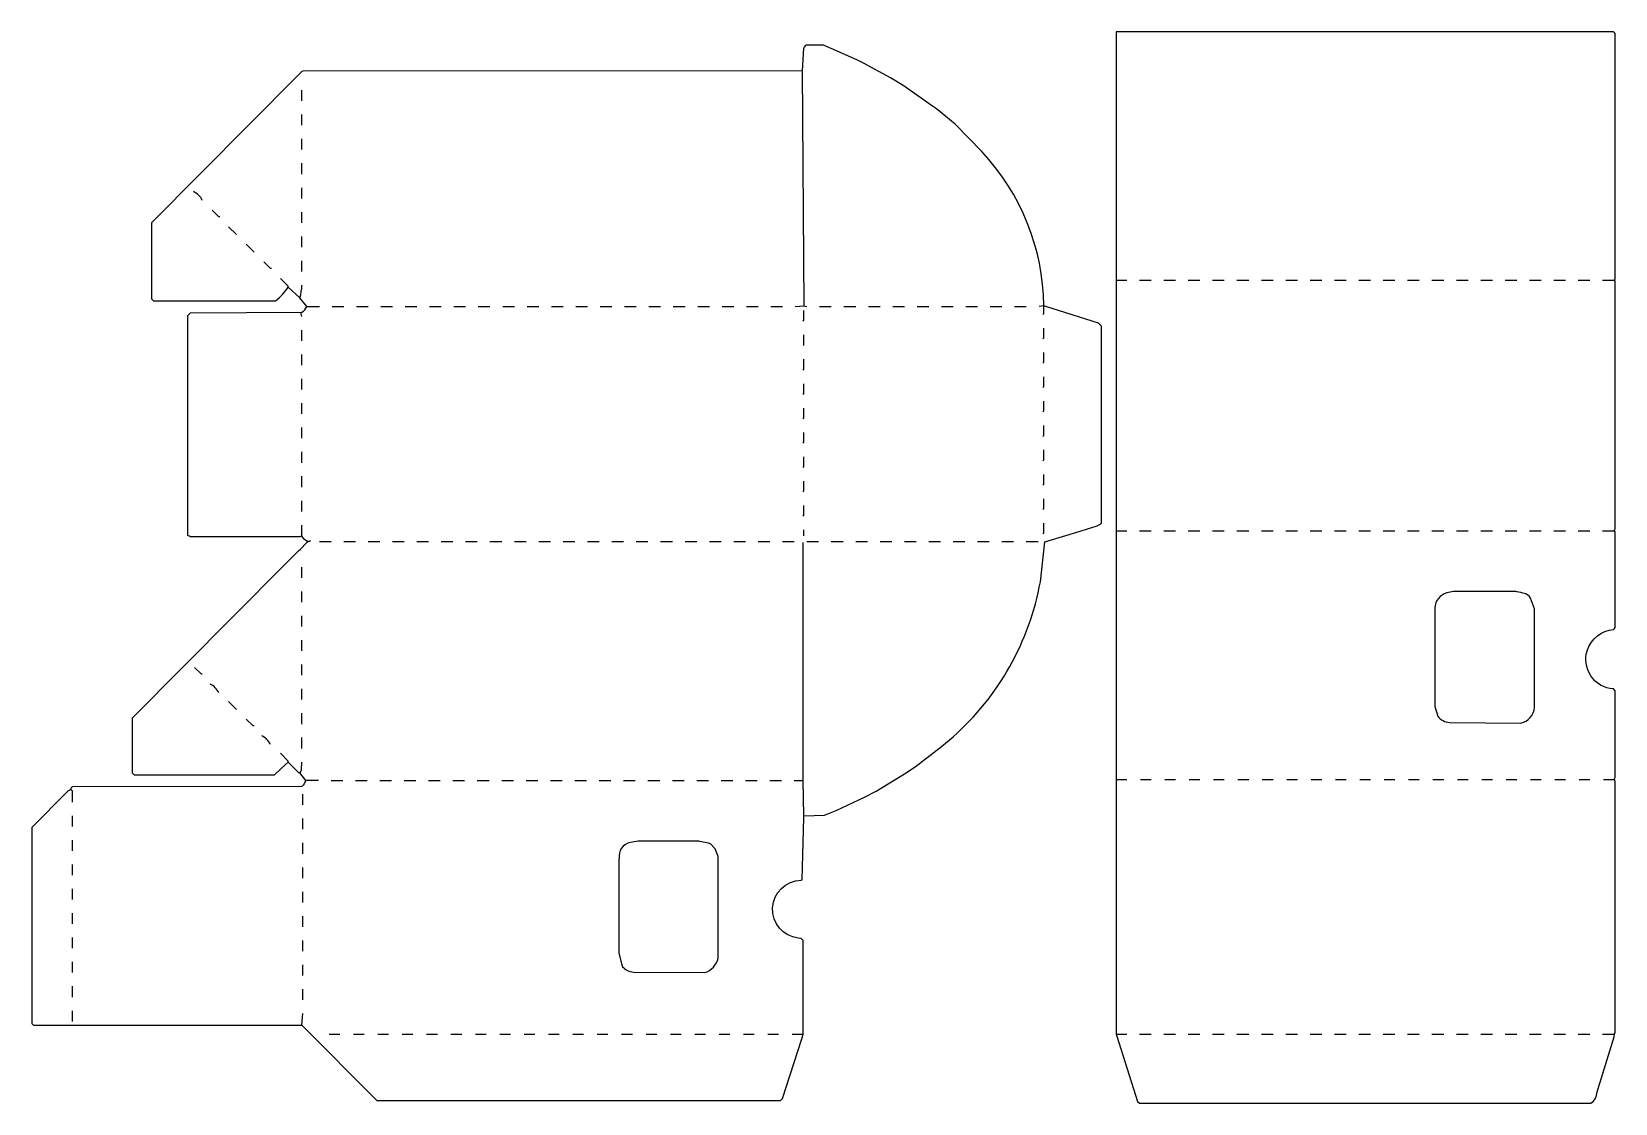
# Model space of a CAD drawing. Extents: x 83 to 1707, y 57 to 1156.
import ezdxf

# ---------------------------------------------------------------- set-up
doc = ezdxf.new("R2010")
doc.units = 0
doc.layers.get('0').update_dxf_attribs({"linetype": 'CONTINUOUS'})

msp = doc.modelspace()

# ---------------------------------------------------------------- linework, layer by layer
at = {"color": 250, "linetype": 'CONTINUOUS'}
for points in [[(1682, 57, 0.243493), (1688.3, 68.9), (1705.647059, 125.088235), (1706, 128), (1707, 130), (1707, 387), (1706, 389), (1706.2, 389.9), (1707, 391), (1707, 480), (1705, 482, -0.491667), (1678.3, 521.9, -0.286641), (1705, 543), (1706, 544), (1707, 545), (1707, 643), (1706, 644), (1706.2, 644.9), (1707, 646), (1707, 900), (1706, 901), (1707, 903), (1707, 1154), (1705, 1156), (1195, 1156), (1195, 901), (1195, 644), (1195, 389), (1195, 128), (1195.7, 125.9), (1217, 59), (1219, 57), (1682, 57)], [(1120, 866), (1121, 867), (1121, 875, 0.186801), (1057.247788, 1033.216814), (1030, 1061), (1010.804878, 1076.756098), (1006.82, 1079.76), (976.846154, 1100.769231), (963.846154, 1108.769231), (935.9, 1123.8), (929.1, 1127.2), (902.9, 1138.7), (901.1, 1139.3), (895, 1142), (877, 1142, 0.085849), (874.476289, 1138.978351), (873, 1116), (875, 875), (878, 874)], [(873, 1116), (361.000973, 1115.500977, 0.113787), (358, 1113), (356, 1111), (206, 960), (206, 882), (208, 880), (333, 880, 0.092614), (346, 894)], [(258, 983, 0.162595), (249, 992)], [(358, 883, 0.079194), (360, 896)], [(366, 633, -0.175067), (360, 639), (358, 638), (246, 638), (244.9, 638.7), (243, 639), (243, 865, -0.087282), (246.00431, 867.504385), (359.99569, 868.495615, 0.18136), (365, 874), (378, 874)], [(875, 352), (895.978351, 352.476289), (907.9, 357.2), (937, 371), (948.9, 377.2), (978, 395), (988.9, 402.2), (1016, 423), (1028, 433, 0.167668), (1117.405405, 591.932432), (1121.924528, 632.735849), (1158.1, 643.7), (1171.1, 647.7, 0.116626), (1180, 652), (1180, 854), (1177, 857), (1123.1, 874.2), (1121, 875), (1116, 874)], [(377, 388), (364, 388, -0.111196), (360, 382), (125.00211, 381.502128, 0.32962), (123, 379), (120, 377), (83, 340), (83, 139), (85, 137), (360, 137), (437, 60), (851, 60), (853, 62), (872.7, 123.1), (874, 128), (874, 224), (872, 226), (869.088235, 226.352941, -0.935657), (872.1, 285.7), (873.001007, 286.031714), (874.7, 350.1), (875, 352), (874, 388), (874, 632)], [(1610, 447, 0.346653), (1624, 463), (1624, 564), (1620, 575, 0.203095), (1613.9, 579.7, 0.068079), (1606.067568, 581.405405), (1605, 582), (1541, 582), (1534.06, 580.58, 0.320569), (1522, 565), (1522, 464), (1525, 454, 0.211203), (1537.006664, 447.493153), (1610, 447)], [(275, 478, 0.162595), (266, 487)], [(328, 425, 0.162595), (319, 434)], [(358, 396, 0.129361), (359.560976, 399.04878), (360, 407)], [(773, 191, 0.270534), (787, 206), (787, 310), (784, 318), (779, 323), (776.9, 323.7), (768.06, 325.42), (767, 326), (705, 326), (697.053846, 324.569231, 0.411145), (685.58, 308.06), (685, 307), (685, 211), (688.2, 199.1), (689, 197, 0.187944), (700.006664, 191.493153), (773, 191)]]:
    msp.add_lwpolyline(points, format="xyb", dxfattribs=at)
for points in [[(360, 1085), (360, 1096)], [(360, 1060), (360, 1071)], [(360, 1035), (360, 1046)], [(360, 1010), (360, 1021)], [(360, 985), (360, 996)], [(276, 966), (275, 966), (268, 973)], [(360, 960), (360, 971)], [(293, 948), (285, 956)], [(360, 935), (360, 946)], [(311, 930), (303, 938)], [(329, 913), (328, 913), (321, 920)], [(360, 910), (360, 921)], [(365, 874), (358, 883), (346, 894), (346, 895), (338, 903)], [(360, 864), (359, 868)], [(391, 874), (403, 874)], [(416, 874), (428, 874)], [(441, 874), (453, 874)], [(466, 874), (478, 874)], [(491, 874), (503, 874)], [(516, 874), (528, 874)], [(541, 874), (553, 874)], [(566, 874), (578, 874)], [(591, 874), (603, 874)], [(616, 874), (628, 874)], [(641, 874), (653, 874)], [(666, 874), (678, 874)], [(691, 874), (703, 874)], [(716, 874), (728, 874)], [(741, 874), (753, 874)], [(766, 874), (778, 874)], [(791, 874), (803, 874)], [(816, 874), (828, 874)], [(841, 874), (853, 874)], [(866, 874), (875, 875)], [(891, 874), (903, 874)], [(916, 874), (928, 874)], [(941, 874), (953, 874)], [(966, 874), (978, 874)], [(991, 874), (1003, 874)], [(1016, 874), (1028, 874)], [(1041, 874), (1053, 874)], [(1066, 874), (1078, 874)], [(1091, 874), (1103, 874)], [(360, 839), (360, 850)], [(360, 814), (360, 825)], [(360, 789), (360, 800)], [(360, 764), (360, 775)], [(360, 739), (360, 750)], [(360, 714), (360, 725)], [(360, 689), (360, 700)], [(360, 664), (360, 675)], [(360, 639), (360, 650)], [(369, 634), (368, 633), (366, 633), (365, 632), (358.2, 624.9), (358, 624), (357.1, 623.8), (343, 610), (342, 609), (186, 452), (186, 396), (188, 394), (332, 394), (333.1, 394.8), (343, 404), (346, 407)], [(378, 633), (390, 633)], [(403, 633), (415, 633)], [(428, 633), (440, 633)], [(453, 633), (465, 633)], [(478, 633), (490, 633)], [(503, 633), (515, 633)], [(528, 633), (540, 633)], [(553, 633), (565, 633)], [(578, 633), (590, 633)], [(603, 633), (615, 633)], [(628, 633), (640, 633)], [(653, 633), (665, 633)], [(678, 633), (690, 633)], [(703, 633), (715, 633)], [(728, 633), (740, 633)], [(753, 633), (765, 633)], [(778, 633), (790, 633)], [(803, 633), (815, 633)], [(828, 633), (840, 633)], [(853, 633), (865, 633)], [(878, 633), (890, 633)], [(903, 633), (915, 633)], [(928, 633), (940, 633)], [(953, 633), (965, 633)], [(978, 633), (990, 633)], [(1003, 633), (1015, 633)], [(1028, 633), (1040, 633)], [(1053, 633), (1065, 633)], [(1078, 633), (1090, 633)], [(1103, 633), (1115, 633)], [(360, 596), (360, 607)], [(360, 571), (360, 582)], [(360, 546), (360, 557)], [(360, 521), (360, 532)], [(258, 497), (257, 497), (250, 504)], [(360, 496), (360, 507)], [(360, 471), (360, 482)], [(293, 461), (285, 469)], [(360, 446), (360, 457)], [(311, 444), (310, 444), (303, 451)], [(360, 421), (360, 432)], [(364, 388), (358, 396), (357, 396), (346, 407), (346, 408), (338, 416)], [(125, 366), (125, 377), (123, 379)], [(390, 388), (402, 388)], [(415, 388), (427, 388)], [(440, 388), (452, 388)], [(465, 388), (477, 388)], [(490, 388), (502, 388)], [(515, 388), (527, 388)], [(540, 388), (552, 388)], [(565, 388), (577, 388)], [(590, 388), (602, 388)], [(615, 388), (627, 388)], [(640, 388), (652, 388)], [(665, 388), (677, 388)], [(690, 388), (702, 388)], [(715, 388), (727, 388)], [(740, 388), (752, 388)], [(765, 388), (777, 388)], [(790, 388), (802, 388)], [(815, 388), (827, 388)], [(840, 388), (852, 388)], [(865, 388), (874, 388)], [(1195, 389), (1206, 389)], [(1220, 389), (1231, 389)], [(1245, 389), (1256, 389)], [(1270, 389), (1281, 389)], [(1295, 389), (1306, 389)], [(1320, 389), (1331, 389)], [(1345, 389), (1356, 389)], [(1370, 389), (1381, 389)], [(1395, 389), (1406, 389)], [(1420, 389), (1431, 389)], [(1445, 389), (1456, 389)], [(1470, 389), (1481, 389)], [(1495, 389), (1506, 389)], [(1520, 389), (1531, 389)], [(1545, 389), (1556, 389)], [(1570, 389), (1581, 389)], [(1595, 389), (1606, 389)], [(1620, 389), (1631, 389)], [(1645, 389), (1656, 389)], [(1670, 389), (1681, 389)], [(1695, 389), (1706, 389)], [(125, 341), (125, 352)], [(125, 316), (125, 327)], [(125, 291), (125, 302)], [(125, 266), (125, 277)], [(125, 241), (125, 252)], [(125, 216), (125, 227)], [(125, 191), (125, 202)], [(125, 166), (125, 177)], [(125, 141), (125, 152)], [(388, 128), (399, 128)], [(413, 128), (424, 128)], [(438, 128), (449, 128)], [(463, 128), (474, 128)], [(488, 128), (499, 128)], [(513, 128), (524, 128)], [(538, 128), (549, 128)], [(563, 128), (574, 128)], [(588, 128), (599, 128)], [(613, 128), (624, 128)], [(638, 128), (649, 128)], [(663, 128), (674, 128)], [(688, 128), (699, 128)], [(713, 128), (724, 128)], [(738, 128), (749, 128)], [(763, 128), (774, 128)], [(788, 128), (799, 128)], [(813, 128), (824, 128)], [(838, 128), (849, 128)], [(863, 128), (874, 128)], [(1195, 128), (1206, 128)], [(1219, 128), (1231, 128)], [(1244, 128), (1256, 128)], [(1269, 128), (1281, 128)], [(1294, 128), (1306, 128)], [(1319, 128), (1331, 128)], [(1344, 128), (1356, 128)], [(1369, 128), (1381, 128)], [(1394, 128), (1406, 128)], [(1419, 128), (1431, 128)], [(1444, 128), (1456, 128)], [(1469, 128), (1481, 128)], [(1494, 128), (1506, 128)], [(1519, 128), (1531, 128)], [(1544, 128), (1556, 128)], [(1569, 128), (1581, 128)], [(1594, 128), (1606, 128)], [(1619, 128), (1631, 128)], [(1644, 128), (1656, 128)], [(1669, 128), (1681, 128)], [(1694, 128), (1706, 128)]]:
    msp.add_lwpolyline(points, dxfattribs=at)
at = {"color": 251, "linetype": 'CONTINUOUS'}
for points in [[(1195, 901), (1206, 901)], [(1219, 901), (1231, 901)], [(1244, 901), (1256, 901)], [(1269, 901), (1281, 901)], [(1294, 901), (1306, 901)], [(1319, 901), (1331, 901)], [(1344, 901), (1356, 901)], [(1369, 901), (1381, 901)], [(1394, 901), (1406, 901)], [(1419, 901), (1431, 901)], [(1444, 901), (1456, 901)], [(1469, 901), (1481, 901)], [(1494, 901), (1506, 901)], [(1519, 901), (1531, 901)], [(1544, 901), (1556, 901)], [(1569, 901), (1581, 901)], [(1594, 901), (1606, 901)], [(1619, 901), (1631, 901)], [(1644, 901), (1656, 901)], [(1669, 901), (1681, 901)], [(1694, 901), (1706, 901)], [(875, 639), (875, 645)], [(1195, 644), (1206, 644)], [(1219, 644), (1231, 644)], [(1244, 644), (1256, 644)], [(1269, 644), (1281, 644)], [(1294, 644), (1306, 644)], [(1319, 644), (1331, 644)], [(1344, 644), (1356, 644)], [(1369, 644), (1381, 644)], [(1394, 644), (1406, 644)], [(1419, 644), (1431, 644)], [(1444, 644), (1456, 644)], [(1469, 644), (1481, 644)], [(1494, 644), (1506, 644)], [(1519, 644), (1531, 644)], [(1544, 644), (1556, 644)], [(1569, 644), (1581, 644)], [(1594, 644), (1606, 644)], [(1619, 644), (1631, 644)], [(1644, 644), (1656, 644)], [(1669, 644), (1681, 644)], [(1694, 644), (1706, 644)], [(361, 363), (361, 374)], [(361, 338), (361, 349)], [(361, 313), (361, 324)], [(361, 288), (361, 299)], [(361, 263), (361, 274)], [(361, 238), (361, 249)], [(361, 213), (361, 224)], [(361, 188), (361, 199)], [(361, 163), (361, 174)], [(360, 137), (361, 149)]]:
    msp.add_lwpolyline(points, dxfattribs=at)
at = {"color": 252, "linetype": 'CONTINUOUS'}
for points in [[(874, 859), (875, 860), (875, 870)], [(874, 834), (875, 835), (875, 845)], [(1120, 841), (1121, 842), (1121, 852)], [(874, 809), (875, 810), (875, 820)], [(1120, 816), (1121, 817), (1121, 827)], [(1120, 791), (1121, 792), (1121, 802)], [(874, 784), (875, 785), (875, 795)], [(874, 759), (875, 760), (875, 770)], [(1120, 766), (1121, 767), (1121, 777)], [(1120, 741), (1121, 742), (1121, 752)], [(874, 734), (875, 735), (875, 745)], [(874, 709), (875, 710), (875, 720)], [(1120, 716), (1121, 717), (1121, 727)], [(1120, 691), (1121, 692), (1121, 702)], [(874, 684), (875, 685), (875, 695)], [(874, 659), (875, 660), (875, 670)], [(1120, 666), (1121, 667), (1121, 677)], [(1120, 641), (1121, 642), (1121, 652)]]:
    msp.add_lwpolyline(points, dxfattribs=at)

doc.saveas('drawing.dxf')
